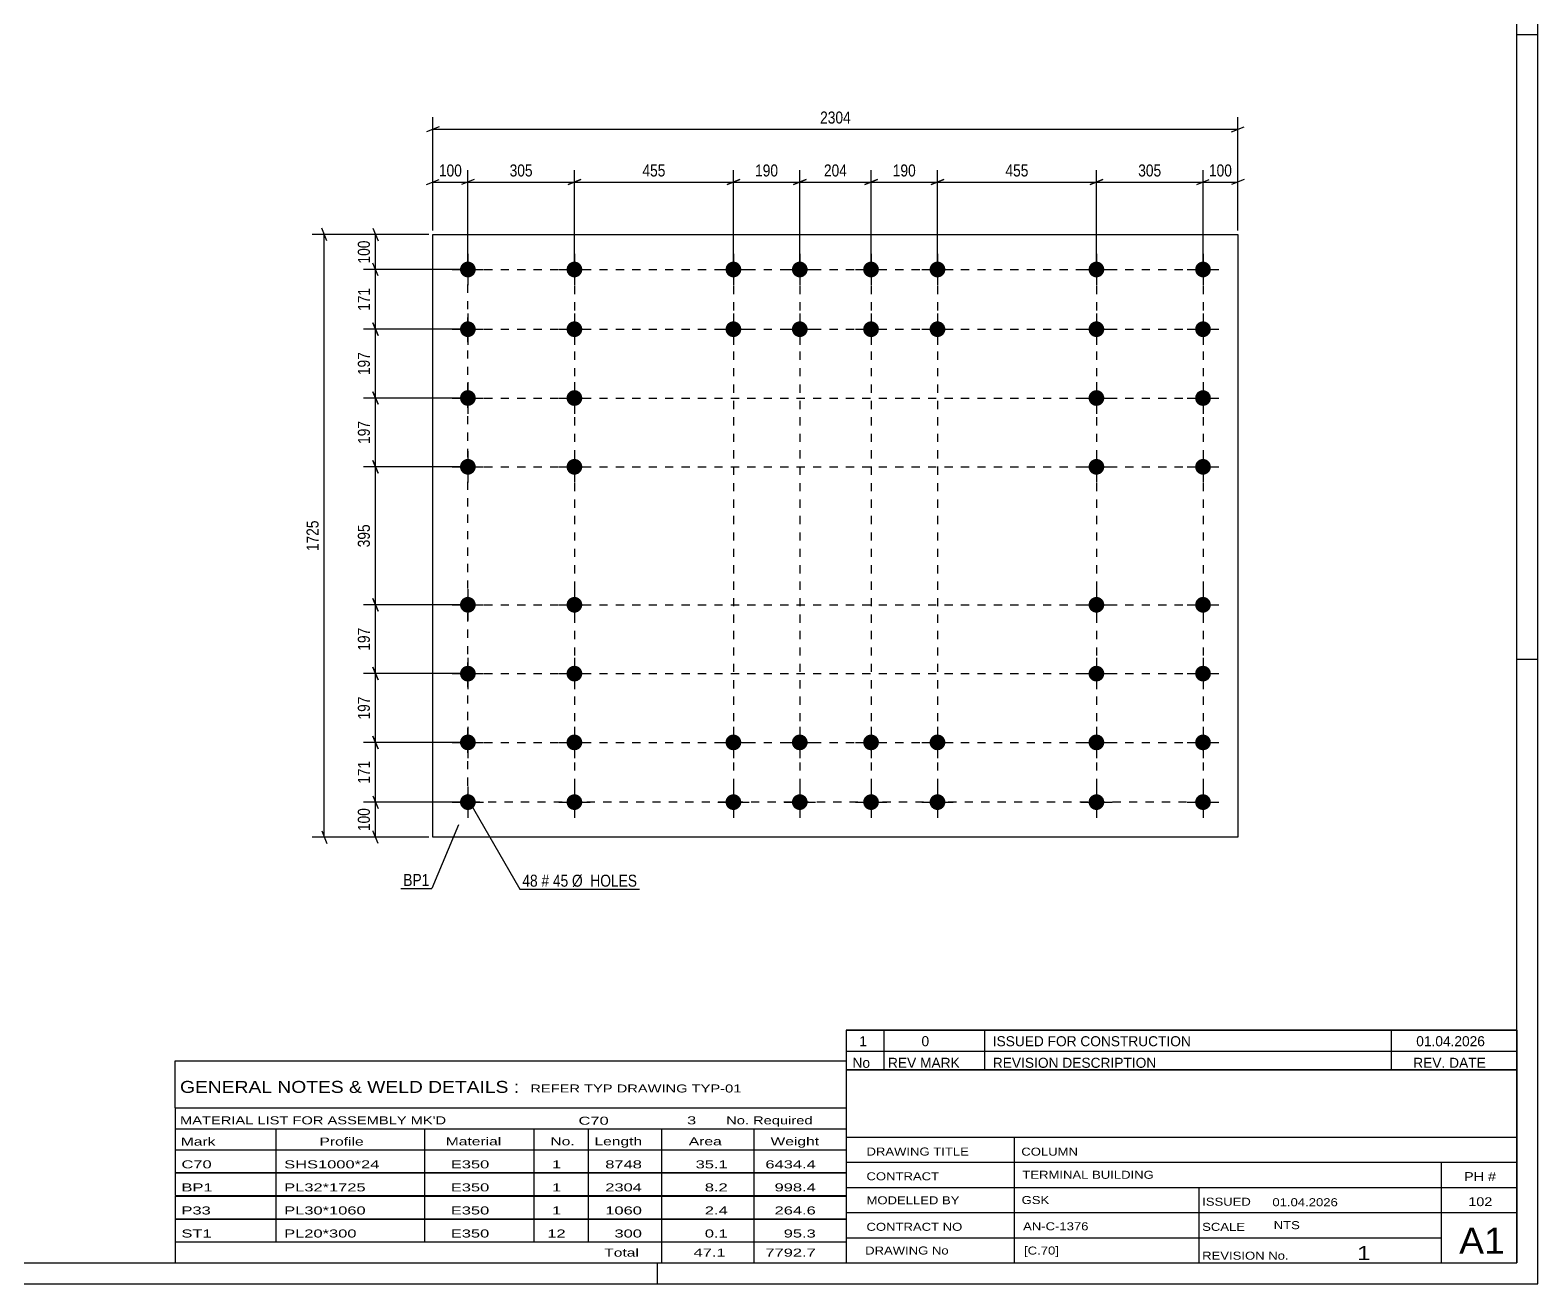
# Model space of a CAD drawing. Header units: millimetres. Extents: x 0 to 841, y 0 to 594.
# Drawn here: x 481.4 to 841, y 0 to 299.1 of the extents above; entities that cross this region are included whole.
import ezdxf

# ---------------------------------------------------------------- set-up
doc = ezdxf.new("R2010")
doc.units = ezdxf.units.MM
doc.linetypes.add('DXK_LINE_DOT2', pattern=[3.9198, 1.9599, -1.9599])
doc.styles.add('Arial Narrow', font='ARIALN.TTF', dxfattribs={"height": 0.2})

# ---------------------------------------------------------------- blocks, each defined once
blk = doc.blocks.new('Unknown-729378382-1129')
at = {"color": 5, "linetype": 'Continuous'}
for p, q in [((841, 0), (841, 594)), ((836, 5), (836, 589)), ((841, 298), (836, 298)), ((841, 149), (836, 149)), ((5, 5), (836, 5)), ((631, 0), (631, 5)), ((0, 0), (841, 0))]:
    blk.add_line(p, q, dxfattribs=at)
blk = doc.blocks.new('Bolt-729378382-2200 - 2166')
at = {"linetype": 'Continuous'}
for points in [[(585.81, 243.89, -1), (585.81, 240.14, -1)], [(611.22, 243.89, -1), (611.22, 240.14, -1)], [(649.14, 243.89, -1), (649.14, 240.14, -1)], [(664.97, 243.89, -1), (664.97, 240.14, -1)], [(681.97, 243.89, -1), (681.97, 240.14, -1)], [(697.81, 243.89, -1), (697.81, 240.14, -1)], [(735.72, 243.89, -1), (735.72, 240.14, -1)], [(761.14, 243.89, -1), (761.14, 240.14, -1)], [(585.81, 229.64, -1), (585.81, 225.89, -1)], [(611.22, 229.64, -1), (611.22, 225.89, -1)], [(649.14, 229.64, -1), (649.14, 225.89, -1)], [(664.97, 229.64, -1), (664.97, 225.89, -1)], [(681.97, 229.64, -1), (681.97, 225.89, -1)], [(697.81, 229.64, -1), (697.81, 225.89, -1)], [(735.72, 229.64, -1), (735.72, 225.89, -1)], [(761.14, 229.64, -1), (761.14, 225.89, -1)], [(585.81, 213.22, -1), (585.81, 209.47, -1)], [(611.22, 213.22, -1), (611.22, 209.47, -1)], [(735.72, 213.22, -1), (735.72, 209.47, -1)], [(761.14, 213.22, -1), (761.14, 209.47, -1)], [(585.81, 196.81, -1), (585.81, 193.06, -1)], [(611.22, 196.81, -1), (611.22, 193.06, -1)], [(735.72, 196.81, -1), (735.72, 193.06, -1)], [(761.14, 196.81, -1), (761.14, 193.06, -1)], [(585.81, 163.89, -1), (585.81, 160.14, -1)], [(611.22, 163.89, -1), (611.22, 160.14, -1)], [(735.72, 163.89, -1), (735.72, 160.14, -1)], [(761.14, 163.89, -1), (761.14, 160.14, -1)], [(585.81, 147.47, -1), (585.81, 143.72, -1)], [(611.22, 147.47, -1), (611.22, 143.72, -1)], [(735.72, 147.47, -1), (735.72, 143.72, -1)], [(761.14, 147.47, -1), (761.14, 143.72, -1)], [(585.81, 131.06, -1), (585.81, 127.31, -1)], [(611.22, 131.06, -1), (611.22, 127.31, -1)], [(649.14, 131.06, -1), (649.14, 127.31, -1)], [(664.97, 131.06, -1), (664.97, 127.31, -1)], [(681.97, 131.06, -1), (681.97, 127.31, -1)], [(697.81, 131.06, -1), (697.81, 127.31, -1)], [(735.72, 131.06, -1), (735.72, 127.31, -1)], [(761.14, 131.06, -1), (761.14, 127.31, -1)], [(585.81, 116.81, -1), (585.81, 113.06, -1)], [(611.22, 116.81, -1), (611.22, 113.06, -1)], [(649.14, 116.81, -1), (649.14, 113.06, -1)], [(664.97, 116.81, -1), (664.97, 113.06, -1)], [(681.97, 116.81, -1), (681.97, 113.06, -1)], [(697.81, 116.81, -1), (697.81, 113.06, -1)], [(735.72, 116.81, -1), (735.72, 113.06, -1)], [(761.14, 116.81, -1), (761.14, 113.06, -1)]]:
    blk.add_hatch(color=1, dxfattribs=at).paths.add_polyline_path(points)
at = {"color": 1, "linetype": 'Continuous'}
for p, q in [((585.81, 245.77), (585.81, 238.27)), ((611.22, 245.77), (611.22, 238.27)), ((649.14, 245.77), (649.14, 238.27)), ((664.97, 245.77), (664.97, 238.27)), ((681.97, 245.77), (681.97, 238.27)), ((697.81, 245.77), (697.81, 238.27)), ((735.72, 245.77), (735.72, 238.27)), ((761.14, 245.77), (761.14, 238.27)), ((582.06, 242.02), (589.56, 242.02)), ((607.47, 242.02), (614.97, 242.02)), ((645.39, 242.02), (652.89, 242.02)), ((661.22, 242.02), (668.72, 242.02)), ((678.22, 242.02), (685.72, 242.02)), ((694.06, 242.02), (701.56, 242.02)), ((731.97, 242.02), (739.47, 242.02)), ((757.39, 242.02), (764.89, 242.02)), ((585.81, 231.52), (585.81, 224.02)), ((611.22, 231.52), (611.22, 224.02)), ((649.14, 231.52), (649.14, 224.02)), ((664.97, 231.52), (664.97, 224.02)), ((681.97, 231.52), (681.97, 224.02)), ((697.81, 231.52), (697.81, 224.02)), ((735.72, 231.52), (735.72, 224.02)), ((761.14, 231.52), (761.14, 224.02)), ((582.06, 227.77), (589.56, 227.77)), ((607.47, 227.77), (614.97, 227.77)), ((645.39, 227.77), (652.89, 227.77)), ((661.22, 227.77), (668.72, 227.77)), ((678.22, 227.77), (685.72, 227.77)), ((694.06, 227.77), (701.56, 227.77)), ((731.97, 227.77), (739.47, 227.77)), ((757.39, 227.77), (764.89, 227.77)), ((585.81, 215.1), (585.81, 207.6)), ((611.22, 215.1), (611.22, 207.6)), ((735.72, 215.1), (735.72, 207.6)), ((761.14, 215.1), (761.14, 207.6)), ((582.06, 211.35), (589.56, 211.35)), ((607.47, 211.35), (614.97, 211.35)), ((731.97, 211.35), (739.47, 211.35)), ((757.39, 211.35), (764.89, 211.35)), ((585.81, 198.68), (585.81, 191.18)), ((611.22, 198.68), (611.22, 191.18)), ((735.72, 198.68), (735.72, 191.18)), ((761.14, 198.68), (761.14, 191.18)), ((582.06, 194.93), (589.56, 194.93)), ((607.47, 194.93), (614.97, 194.93)), ((731.97, 194.93), (739.47, 194.93)), ((757.39, 194.93), (764.89, 194.93)), ((585.81, 165.77), (585.81, 158.27)), ((611.22, 165.77), (611.22, 158.27)), ((735.72, 165.77), (735.72, 158.27)), ((761.14, 165.77), (761.14, 158.27)), ((582.06, 162.02), (589.56, 162.02)), ((607.47, 162.02), (614.97, 162.02)), ((731.97, 162.02), (739.47, 162.02)), ((757.39, 162.02), (764.89, 162.02)), ((585.81, 149.35), (585.81, 141.85)), ((611.22, 149.35), (611.22, 141.85)), ((735.72, 149.35), (735.72, 141.85)), ((761.14, 149.35), (761.14, 141.85)), ((582.06, 145.6), (589.56, 145.6)), ((607.47, 145.6), (614.97, 145.6)), ((731.97, 145.6), (739.47, 145.6)), ((757.39, 145.6), (764.89, 145.6)), ((585.81, 132.93), (585.81, 125.43)), ((611.22, 132.93), (611.22, 125.43)), ((649.14, 132.93), (649.14, 125.43)), ((664.97, 132.93), (664.97, 125.43)), ((681.97, 132.93), (681.97, 125.43)), ((697.81, 132.93), (697.81, 125.43)), ((735.72, 132.93), (735.72, 125.43)), ((761.14, 132.93), (761.14, 125.43)), ((582.06, 129.18), (589.56, 129.18)), ((607.47, 129.18), (614.97, 129.18)), ((645.39, 129.18), (652.89, 129.18)), ((661.22, 129.18), (668.72, 129.18)), ((678.22, 129.18), (685.72, 129.18)), ((694.06, 129.18), (701.56, 129.18)), ((731.97, 129.18), (739.47, 129.18)), ((757.39, 129.18), (764.89, 129.18)), ((585.81, 118.68), (585.81, 111.18)), ((611.22, 118.68), (611.22, 111.18)), ((649.14, 118.68), (649.14, 111.18)), ((664.97, 118.68), (664.97, 111.18)), ((681.97, 118.68), (681.97, 111.18)), ((697.81, 118.68), (697.81, 111.18)), ((735.72, 118.68), (735.72, 111.18)), ((761.14, 118.68), (761.14, 111.18)), ((582.06, 114.93), (589.56, 114.93)), ((607.47, 114.93), (614.97, 114.93)), ((645.39, 114.93), (652.89, 114.93)), ((661.22, 114.93), (668.72, 114.93)), ((678.22, 114.93), (685.72, 114.93)), ((694.06, 114.93), (701.56, 114.93)), ((731.97, 114.93), (739.47, 114.93)), ((757.39, 114.93), (764.89, 114.93))]:
    blk.add_line(p, q, dxfattribs=at)
blk = doc.blocks.new('Part-729378382-2205 - 2166')
at = {"color": 2, "linetype": 'Continuous'}
for p, q in [((577.47, 106.6), (577.47, 250.35)), ((577.47, 250.35), (769.47, 250.35)), ((769.47, 250.35), (769.47, 106.6)), ((769.47, 106.6), (577.47, 106.6))]:
    blk.add_line(p, q, dxfattribs=at)
blk = doc.blocks.new('Rectangle-729378382-2310 - 2166')
at = {"color": 1, "linetype": 'DXK_LINE_DOT2'}
blk.add_lwpolyline([(585.81, 242.02), (761.14, 242.02), (761.14, 114.93), (585.81, 114.93), (585.81, 242.02)], close=True, dxfattribs=at)
blk = doc.blocks.new('Line-729378382-2298 - 2166')
at = {"color": 1, "linetype": 'DXK_LINE_DOT2'}
blk.add_line((585.81, 227.77), (761.14, 227.77), dxfattribs=at)
blk = doc.blocks.new('Line-729378382-2299 - 2166')
at = {"color": 1, "linetype": 'DXK_LINE_DOT2'}
blk.add_line((585.81, 211.35), (761.14, 211.35), dxfattribs=at)
blk = doc.blocks.new('Line-729378382-2300 - 2166')
at = {"color": 1, "linetype": 'DXK_LINE_DOT2'}
blk.add_line((585.81, 194.93), (761.14, 194.93), dxfattribs=at)
blk = doc.blocks.new('Line-729378382-2301 - 2166')
at = {"color": 1, "linetype": 'DXK_LINE_DOT2'}
blk.add_line((585.81, 162.02), (761.14, 162.02), dxfattribs=at)
blk = doc.blocks.new('Line-729378382-2302 - 2166')
at = {"color": 1, "linetype": 'DXK_LINE_DOT2'}
blk.add_line((585.81, 145.6), (761.14, 145.6), dxfattribs=at)
blk = doc.blocks.new('Line-729378382-2303 - 2166')
at = {"color": 1, "linetype": 'DXK_LINE_DOT2'}
blk.add_line((585.81, 129.18), (761.14, 129.18), dxfattribs=at)
blk = doc.blocks.new('Line-729378382-2304 - 2166')
at = {"color": 1, "linetype": 'DXK_LINE_DOT2'}
blk.add_line((611.22, 242.02), (611.22, 114.93), dxfattribs=at)
blk = doc.blocks.new('Line-729378382-2305 - 2166')
at = {"color": 1, "linetype": 'DXK_LINE_DOT2'}
blk.add_line((649.14, 242.02), (649.14, 114.93), dxfattribs=at)
blk = doc.blocks.new('Line-729378382-2306 - 2166')
at = {"color": 1, "linetype": 'DXK_LINE_DOT2'}
blk.add_line((664.97, 242.02), (664.97, 114.93), dxfattribs=at)
blk = doc.blocks.new('Line-729378382-2307 - 2166')
at = {"color": 1, "linetype": 'DXK_LINE_DOT2'}
blk.add_line((681.97, 242.02), (681.97, 114.93), dxfattribs=at)
blk = doc.blocks.new('Line-729378382-2308 - 2166')
at = {"color": 1, "linetype": 'DXK_LINE_DOT2'}
blk.add_line((697.81, 242.02), (697.81, 114.93), dxfattribs=at)
blk = doc.blocks.new('Line-729378382-2309 - 2166')
at = {"color": 1, "linetype": 'DXK_LINE_DOT2'}
blk.add_line((735.72, 242.02), (735.72, 114.93), dxfattribs=at)
blk = doc.blocks.new('StraightDimension-729378382-3567 - 2166')
at = {"color": 7, "linetype": 'Continuous'}
for p, q in [((587.31, 263.46), (584.31, 262.26)), ((585.81, 243.02), (585.81, 265.71)), ((585.81, 262.86), (611.22, 262.86)), ((609.72, 262.26), (612.72, 263.46)), ((611.22, 243.02), (611.22, 265.71))]:
    blk.add_line(p, q, dxfattribs=at)
at = {"color": 0}
blk.add_wipeout([(601.86, 263.61), (601.86, 267.81), (595.17, 267.81), (595.17, 263.61)], dxfattribs=at)
at = {"color": 3, "style": 'Arial Narrow'}
blk.add_text('305', height=2.863, dxfattribs=at).set_placement((595.77, 264.21))
blk = doc.blocks.new('StraightDimension-729378382-3571 - 2166')
at = {"color": 7, "linetype": 'Continuous'}
for p, q in [((650.64, 263.46), (647.64, 262.26)), ((649.14, 243.02), (649.14, 265.71)), ((649.14, 262.86), (664.97, 262.86)), ((663.47, 262.26), (666.47, 263.46)), ((664.97, 243.02), (664.97, 265.71))]:
    blk.add_line(p, q, dxfattribs=at)
at = {"color": 0}
blk.add_wipeout([(660.4, 263.61), (660.4, 267.81), (653.71, 267.81), (653.71, 263.61)], dxfattribs=at)
at = {"color": 3, "style": 'Arial Narrow'}
blk.add_text('190', height=2.863, dxfattribs=at).set_placement((654.31, 264.21))
blk = doc.blocks.new('StraightDimension-729378382-2264 - 2166')
at = {"color": 7, "linetype": 'Continuous'}
for p, q in [((563.18, 116.43), (564.38, 113.43)), ((584.81, 114.93), (560.93, 114.93)), ((563.78, 106.6), (563.78, 114.93)), ((564.38, 105.1), (563.18, 108.1)), ((576.47, 106.6), (560.93, 106.6))]:
    blk.add_line(p, q, dxfattribs=at)
at = {"color": 0}
blk.add_wipeout([(563.03, 114.11), (558.83, 114.11), (558.83, 107.42), (563.03, 107.42)], dxfattribs=at)
at = {"color": 3, "style": 'Arial Narrow'}
blk.add_text('100', height=2.863, rotation=90.0002, dxfattribs=at).set_placement((562.43, 108.02))
blk = doc.blocks.new('StraightDimension-729378382-3603 - 2166')
at = {"color": 7, "linetype": 'Continuous'}
for p, q in [((584.81, 162.02), (560.93, 162.02)), ((564.38, 160.52), (563.18, 163.52)), ((563.78, 145.6), (563.78, 162.02)), ((584.81, 145.6), (560.93, 145.6)), ((563.18, 147.1), (564.38, 144.1))]:
    blk.add_line(p, q, dxfattribs=at)
at = {"color": 0}
blk.add_wipeout([(563.03, 157.15), (558.83, 157.15), (558.83, 150.46), (563.03, 150.46)], dxfattribs=at)
at = {"color": 3, "style": 'Arial Narrow'}
blk.add_text('197', height=2.863, rotation=90.0002, dxfattribs=at).set_placement((562.43, 151.06))
blk = doc.blocks.new('StraightDimension-729378382-3575 - 2166')
at = {"color": 7, "linetype": 'Continuous'}
for p, q in [((683.47, 263.46), (680.47, 262.26)), ((681.97, 243.02), (681.97, 265.71)), ((681.97, 262.86), (697.81, 262.86)), ((696.31, 262.26), (699.31, 263.46)), ((697.81, 243.02), (697.81, 265.71))]:
    blk.add_line(p, q, dxfattribs=at)
at = {"color": 0}
blk.add_wipeout([(693.23, 263.61), (693.23, 267.81), (686.55, 267.81), (686.55, 263.61)], dxfattribs=at)
at = {"color": 3, "style": 'Arial Narrow'}
blk.add_text('190', height=2.863, dxfattribs=at).set_placement((687.15, 264.21))
blk = doc.blocks.new('StraightDimension-729378382-2253 - 2166')
at = {"color": 7, "linetype": 'Continuous'}
for p, q in [((552.14, 248.85), (550.94, 251.85)), ((576.47, 250.35), (548.69, 250.35)), ((551.54, 106.6), (551.54, 250.35)), ((550.94, 108.1), (552.14, 105.1)), ((576.47, 106.6), (548.69, 106.6))]:
    blk.add_line(p, q, dxfattribs=at)
at = {"color": 0}
blk.add_wipeout([(550.79, 182.73), (546.59, 182.73), (546.59, 174.22), (550.79, 174.22)], dxfattribs=at)
at = {"color": 3, "style": 'Arial Narrow'}
blk.add_text('1725', height=2.863, rotation=90.0002, dxfattribs=at).set_placement((550.19, 174.82))
blk = doc.blocks.new('StraightDimension-729378382-2207 - 2166')
at = {"color": 7, "linetype": 'Continuous'}
for p, q in [((577.47, 251.35), (577.47, 278.34)), ((769.47, 251.35), (769.47, 278.34)), ((578.97, 276.09), (575.97, 274.89)), ((577.47, 275.49), (769.47, 275.49)), ((767.97, 274.89), (770.97, 276.09))]:
    blk.add_line(p, q, dxfattribs=at)
at = {"color": 0}
blk.add_wipeout([(677.73, 276.24), (677.73, 280.44), (669.22, 280.44), (669.22, 276.24)], dxfattribs=at)
at = {"color": 3, "style": 'Arial Narrow'}
blk.add_text('2304', height=2.863, dxfattribs=at).set_placement((669.82, 276.84))
blk = doc.blocks.new('StraightDimension-729378382-2218 - 2166')
at = {"color": 7, "linetype": 'Continuous'}
for p, q in [((575.97, 262.26), (578.97, 263.46)), ((577.47, 251.35), (577.47, 265.71)), ((577.47, 262.86), (585.81, 262.86)), ((587.31, 263.46), (584.31, 262.26)), ((585.81, 243.02), (585.81, 265.71))]:
    blk.add_line(p, q, dxfattribs=at)
at = {"color": 0}
blk.add_wipeout([(584.98, 263.61), (584.98, 267.81), (578.3, 267.81), (578.3, 263.61)], dxfattribs=at)
at = {"color": 3, "style": 'Arial Narrow'}
blk.add_text('100', height=2.863, dxfattribs=at).set_placement((578.9, 264.21))
blk = doc.blocks.new('StraightDimension-729378382-2242 - 2166')
at = {"color": 7, "linetype": 'Continuous'}
for p, q in [((759.64, 262.26), (762.64, 263.46)), ((761.14, 243.02), (761.14, 265.71)), ((761.14, 262.86), (769.47, 262.86)), ((770.97, 263.46), (767.97, 262.26)), ((769.47, 251.35), (769.47, 265.71))]:
    blk.add_line(p, q, dxfattribs=at)
at = {"color": 0}
blk.add_wipeout([(768.65, 263.61), (768.65, 267.81), (761.96, 267.81), (761.96, 263.61)], dxfattribs=at)
at = {"color": 3, "style": 'Arial Narrow'}
blk.add_text('100', height=2.863, dxfattribs=at).set_placement((762.56, 264.21))
blk = doc.blocks.new('StraightDimension-729378382-2288 - 2166')
at = {"color": 7, "linetype": 'Continuous'}
for p, q in [((563.18, 251.85), (564.38, 248.85)), ((576.47, 250.35), (560.93, 250.35)), ((563.78, 242.02), (563.78, 250.35)), ((584.81, 242.02), (560.93, 242.02)), ((564.38, 240.52), (563.18, 243.52))]:
    blk.add_line(p, q, dxfattribs=at)
at = {"color": 0}
blk.add_wipeout([(563.03, 249.52), (558.83, 249.52), (558.83, 242.84), (563.03, 242.84)], dxfattribs=at)
at = {"color": 3, "style": 'Arial Narrow'}
blk.add_text('100', height=2.863, rotation=90.0002, dxfattribs=at).set_placement((562.43, 243.44))
blk = doc.blocks.new('StraightDimension-729378382-3569 - 2166')
at = {"color": 7, "linetype": 'Continuous'}
for p, q in [((612.72, 263.46), (609.72, 262.26)), ((611.22, 243.02), (611.22, 265.71)), ((611.22, 262.86), (649.14, 262.86)), ((647.64, 262.26), (650.64, 263.46)), ((649.14, 243.02), (649.14, 265.71))]:
    blk.add_line(p, q, dxfattribs=at)
at = {"color": 0}
blk.add_wipeout([(633.52, 263.61), (633.52, 267.81), (626.84, 267.81), (626.84, 263.61)], dxfattribs=at)
at = {"color": 3, "style": 'Arial Narrow'}
blk.add_text('455', height=2.863, dxfattribs=at).set_placement((627.44, 264.21))
blk = doc.blocks.new('StraightDimension-729378382-3573 - 2166')
at = {"color": 7, "linetype": 'Continuous'}
for p, q in [((666.47, 263.46), (663.47, 262.26)), ((664.97, 243.02), (664.97, 265.71)), ((664.97, 262.86), (681.97, 262.86)), ((680.47, 262.26), (683.47, 263.46)), ((681.97, 243.02), (681.97, 265.71))]:
    blk.add_line(p, q, dxfattribs=at)
at = {"color": 0}
blk.add_wipeout([(676.81, 263.61), (676.81, 267.81), (670.13, 267.81), (670.13, 263.61)], dxfattribs=at)
at = {"color": 3, "style": 'Arial Narrow'}
blk.add_text('204', height=2.863, dxfattribs=at).set_placement((670.73, 264.21))
blk = doc.blocks.new('StraightDimension-729378382-3577 - 2166')
at = {"color": 7, "linetype": 'Continuous'}
for p, q in [((699.31, 263.46), (696.31, 262.26)), ((697.81, 243.02), (697.81, 265.71)), ((697.81, 262.86), (735.72, 262.86)), ((734.22, 262.26), (737.22, 263.46)), ((735.72, 243.02), (735.72, 265.71))]:
    blk.add_line(p, q, dxfattribs=at)
at = {"color": 0}
blk.add_wipeout([(720.11, 263.61), (720.11, 267.81), (713.42, 267.81), (713.42, 263.61)], dxfattribs=at)
at = {"color": 3, "style": 'Arial Narrow'}
blk.add_text('455', height=2.863, dxfattribs=at).set_placement((714.02, 264.21))
blk = doc.blocks.new('StraightDimension-729378382-3579 - 2166')
at = {"color": 7, "linetype": 'Continuous'}
for p, q in [((737.22, 263.46), (734.22, 262.26)), ((735.72, 243.02), (735.72, 265.71)), ((735.72, 262.86), (761.14, 262.86)), ((759.64, 262.26), (762.64, 263.46)), ((761.14, 243.02), (761.14, 265.71))]:
    blk.add_line(p, q, dxfattribs=at)
at = {"color": 0}
blk.add_wipeout([(751.77, 263.61), (751.77, 267.81), (745.09, 267.81), (745.09, 263.61)], dxfattribs=at)
at = {"color": 3, "style": 'Arial Narrow'}
blk.add_text('305', height=2.863, dxfattribs=at).set_placement((745.69, 264.21))
blk = doc.blocks.new('StraightDimension-729378382-3599 - 2166')
at = {"color": 7, "linetype": 'Continuous'}
for p, q in [((564.38, 127.68), (563.18, 130.68)), ((584.81, 129.18), (560.93, 129.18)), ((563.78, 114.93), (563.78, 129.18)), ((563.18, 116.43), (564.38, 113.43)), ((584.81, 114.93), (560.93, 114.93))]:
    blk.add_line(p, q, dxfattribs=at)
at = {"color": 0}
blk.add_wipeout([(563.03, 125.4), (558.83, 125.4), (558.83, 118.71), (563.03, 118.71)], dxfattribs=at)
at = {"color": 3, "style": 'Arial Narrow'}
blk.add_text('171', height=2.863, rotation=90.0002, dxfattribs=at).set_placement((562.43, 119.31))
blk = doc.blocks.new('StraightDimension-729378382-3601 - 2166')
at = {"color": 7, "linetype": 'Continuous'}
for p, q in [((584.81, 145.6), (560.93, 145.6)), ((564.38, 144.1), (563.18, 147.1)), ((563.78, 129.18), (563.78, 145.6)), ((563.18, 130.68), (564.38, 127.68)), ((584.81, 129.18), (560.93, 129.18))]:
    blk.add_line(p, q, dxfattribs=at)
at = {"color": 0}
blk.add_wipeout([(563.03, 140.73), (558.83, 140.73), (558.83, 134.05), (563.03, 134.05)], dxfattribs=at)
at = {"color": 3, "style": 'Arial Narrow'}
blk.add_text('197', height=2.863, rotation=90.0002, dxfattribs=at).set_placement((562.43, 134.65))
blk = doc.blocks.new('StraightDimension-729378382-3605 - 2166')
at = {"color": 7, "linetype": 'Continuous'}
for p, q in [((584.81, 194.93), (560.93, 194.93)), ((564.38, 193.43), (563.18, 196.43)), ((563.78, 162.02), (563.78, 194.93)), ((584.81, 162.02), (560.93, 162.02)), ((563.18, 163.52), (564.38, 160.52))]:
    blk.add_line(p, q, dxfattribs=at)
at = {"color": 0}
blk.add_wipeout([(563.03, 181.82), (558.83, 181.82), (558.83, 175.13), (563.03, 175.13)], dxfattribs=at)
at = {"color": 3, "style": 'Arial Narrow'}
blk.add_text('395', height=2.863, rotation=90.0002, dxfattribs=at).set_placement((562.43, 175.73))
blk = doc.blocks.new('StraightDimension-729378382-3607 - 2166')
at = {"color": 7, "linetype": 'Continuous'}
for p, q in [((564.38, 209.85), (563.18, 212.85)), ((584.81, 211.35), (560.93, 211.35)), ((563.78, 194.93), (563.78, 211.35)), ((584.81, 194.93), (560.93, 194.93)), ((563.18, 196.43), (564.38, 193.43))]:
    blk.add_line(p, q, dxfattribs=at)
at = {"color": 0}
blk.add_wipeout([(563.03, 206.48), (558.83, 206.48), (558.83, 199.8), (563.03, 199.8)], dxfattribs=at)
at = {"color": 3, "style": 'Arial Narrow'}
blk.add_text('197', height=2.863, rotation=90.0002, dxfattribs=at).set_placement((562.43, 200.4))
blk = doc.blocks.new('StraightDimension-729378382-3609 - 2166')
at = {"color": 7, "linetype": 'Continuous'}
for p, q in [((584.81, 227.77), (560.93, 227.77)), ((564.38, 226.27), (563.18, 229.27)), ((563.78, 211.35), (563.78, 227.77)), ((563.18, 212.85), (564.38, 209.85)), ((584.81, 211.35), (560.93, 211.35))]:
    blk.add_line(p, q, dxfattribs=at)
at = {"color": 0}
blk.add_wipeout([(563.03, 222.9), (558.83, 222.9), (558.83, 216.21), (563.03, 216.21)], dxfattribs=at)
at = {"color": 3, "style": 'Arial Narrow'}
blk.add_text('197', height=2.863, rotation=90.0002, dxfattribs=at).set_placement((562.43, 216.81))
blk = doc.blocks.new('StraightDimension-729378382-3611 - 2166')
at = {"color": 7, "linetype": 'Continuous'}
for p, q in [((584.81, 242.02), (560.93, 242.02)), ((564.38, 240.52), (563.18, 243.52)), ((563.78, 227.77), (563.78, 242.02)), ((584.81, 227.77), (560.93, 227.77)), ((563.18, 229.27), (564.38, 226.27))]:
    blk.add_line(p, q, dxfattribs=at)
at = {"color": 0}
blk.add_wipeout([(563.03, 238.23), (558.83, 238.23), (558.83, 231.55), (563.03, 231.55)], dxfattribs=at)
at = {"color": 3, "style": 'Arial Narrow'}
blk.add_text('171', height=2.863, rotation=90.0002, dxfattribs=at).set_placement((562.43, 232.15))
blk = doc.blocks.new('Unknown-729378382-7736')
at = {"color": 7, "linetype": 'Continuous'}
for p, q in [((676, 51.05), (676, 5)), ((676, 51.05), (836, 51.05)), ((836, 51), (836, 5)), ((676, 35), (836, 35)), ((716.14, 35), (716.14, 5)), ((676, 29), (836, 29)), ((818, 5.05), (818, 29.05)), ((676, 23), (836, 23)), ((760.14, 23), (760.14, 5)), ((676, 17), (836, 17)), ((676, 11), (818, 11)), ((676, 5), (836, 5))]:
    blk.add_line(p, q, dxfattribs=at)
at = {"color": 7, "style": 'Arial Narrow'}
for s, height, width, p in [('DRAWING TITLE', 1.9089, 1.425378, (680.88, 30.61)), ('COLUMN ', 1.909, 1.425378, (717.81, 30.59)), ('CONTRACT', 1.909, 1.425378, (680.88, 24.71)), ('TERMINAL BUILDING', 1.9089, 1.425378, (718.06, 25.07)), ('MODELLED BY', 1.9089, 1.425378, (680.88, 18.98)), ('GSK', 1.909, 1.425378, (717.88, 19.04)), ('ISSUED', 1.909, 1.425378, (760.94, 18.64)), ('01.04.2026', 1.909, 1.425378, (777.69, 18.52)), ('CONTRACT NO', 1.9089, 1.425378, (680.88, 12.66)), ('AN-C-1376', 1.909, 1.425378, (718.23, 12.78)), ('SCALE', 1.909, 1.425378, (760.94, 12.65)), ('A1', 6.204, 1.25, (822.24, 7.2)), ('DRAWING No', 1.909, 1.425378, (680.56, 7)), ('[C.70]', 1.909, 1.425378, (718.46, 6.99)), ('REVISION No.', 1.9089, 1.425378, (760.94, 5.77)), ('1', 3.34, 1.5, (797.91, 5.68))]:
    blk.add_text(s, height=height, dxfattribs=dict(at, width=width)).set_placement(p)
at = {"color": 7, "linetype": 'Continuous', "style": 'Arial Narrow'}
for s, height, width, p in [('PH #', 2.1, 1.42538, (823.4, 24.55)), ('102', 2.1, 1.42538, (824.41, 18.55)), ('NTS', 1.909, 1.425378, (778, 13.05))]:
    blk.add_text(s, height=height, dxfattribs=dict(at, width=width)).set_placement(p)
blk = doc.blocks.new('Unknown-729378382-7737')
at = {"color": 7, "linetype": 'Continuous'}
for p, q in [((516, 53.25), (676, 53.25)), ((516, 42), (516, 53.25)), ((676, 53.25), (676, 42)), ((516, 42), (676, 42)), ((516, 42), (516, 37)), ((676, 42), (676, 37)), ((516, 37), (676, 37)), ((516, 37), (516, 32)), ((540, 37), (540, 32)), ((575.5, 37), (575.5, 32)), ((601.5, 37), (601.5, 32)), ((614.5, 37), (614.5, 32)), ((632, 37), (632, 32)), ((654, 37), (654, 32)), ((676, 37), (676, 32)), ((516, 32), (676, 32)), ((516, 31.95), (516, 26.55)), ((516, 31.95), (676, 31.95)), ((540, 32), (540, 26.5)), ((575.5, 32), (575.5, 26.5)), ((601.5, 32), (601.5, 26.5)), ((614.5, 32), (614.5, 26.5)), ((632, 32), (632, 26.5)), ((654, 32), (654, 26.5)), ((676, 31.95), (676, 26.55)), ((516, 26.55), (676, 26.55)), ((516, 26.45), (516, 21.05)), ((516, 26.45), (676, 26.45)), ((540, 26.5), (540, 21)), ((575.5, 26.5), (575.5, 21)), ((601.5, 26.5), (601.5, 21)), ((614.5, 26.5), (614.5, 21)), ((632, 26.5), (632, 21)), ((654, 26.5), (654, 21)), ((676, 26.45), (676, 21.05)), ((516, 21.05), (676, 21.05)), ((516, 20.95), (516, 15.55)), ((516, 20.95), (676, 20.95)), ((540, 21), (540, 15.5)), ((575.5, 21), (575.5, 15.5)), ((601.5, 21), (601.5, 15.5)), ((614.5, 21), (614.5, 15.5)), ((632, 21), (632, 15.5)), ((654, 21), (654, 15.5)), ((676, 20.95), (676, 15.55)), ((516, 15.55), (676, 15.55)), ((516, 15.45), (516, 10.05)), ((516, 15.45), (676, 15.45)), ((540, 15.5), (540, 10)), ((575.5, 15.5), (575.5, 10)), ((601.5, 15.5), (601.5, 10)), ((614.5, 15.5), (614.5, 10)), ((632, 15.5), (632, 10)), ((654, 15.5), (654, 10)), ((676, 15.45), (676, 10.05)), ((516, 10.05), (676, 10.05)), ((516, 10), (676, 10)), ((516, 10), (516, 5)), ((632, 10), (632, 5)), ((654, 10), (654, 5)), ((676, 10), (676, 5)), ((516, 5), (676, 5))]:
    blk.add_line(p, q, dxfattribs=at)
at = {"color": 7, "style": 'Arial Narrow'}
for s, height, width, p in [('GENERAL NOTES & WELD DETAILS :', 2.8633, 1.4, (517.15, 45.56)), ('REFER TYP DRAWING TYP-01', 1.9089, 1.6, (600.7, 45.66)), ("MATERIAL LIST FOR ASSEMBLY MK'D", 1.9089, 1.6, (517.15, 38.06)), ('C70', 1.909, 1.794707, (612.2, 37.97)), ('3', 1.91, 1.794707, (638.08, 38.06)), ('No. Required', 1.9089, 1.6, (647.41, 38.06)), ('Mark', 1.909, 1.7, (517.34, 33)), ('Profile', 1.909, 1.7, (550.41, 33)), ('Material', 1.909, 1.7, (580.54, 33.06)), ('No.', 1.909, 1.7, (605.5, 33.06)), ('Length', 1.909, 1.7, (616, 33.06)), ('Area', 1.909, 1.7, (638.5, 33.06)), ('Weight', 1.909, 1.7, (658, 33.06))]:
    blk.add_text(s, height=height, dxfattribs=dict(at, width=width)).set_placement(p)
at = {"color": 7, "linetype": 'Continuous', "style": 'Arial Narrow'}
for s, height, width, p in [('C70', 1.909, 1.794707, (517.5, 27.56)), ('SHS1000*24', 1.909, 1.794707, (542, 27.56)), ('E350', 1.909, 1.794707, (581.74, 27.56)), ('1', 1.91, 1.794707, (605.86, 27.56)), ('8748', 1.909, 1.794707, (618.58, 27.56)), ('35.1', 1.909, 1.794707, (640.13, 27.56)), ('6434.4', 1.909, 1.794707, (656.77, 27.56)), ('BP1', 1.909, 1.794707, (517.5, 22.06)), ('PL32*1725', 1.909, 1.794707, (542, 22.06)), ('E350', 1.909, 1.794707, (581.74, 22.06)), ('1', 1.91, 1.794707, (605.86, 22.06)), ('2304', 1.909, 1.794707, (618.58, 22.06)), ('8.2', 1.909, 1.794707, (642.32, 22.06)), ('998.4', 1.909, 1.794707, (658.96, 22.06)), ('P33', 1.909, 1.794707, (517.5, 16.56)), ('PL30*1060', 1.909, 1.794707, (542, 16.56)), ('E350', 1.909, 1.794707, (581.74, 16.56)), ('1', 1.91, 1.794707, (605.86, 16.56)), ('1060', 1.909, 1.794707, (618.58, 16.56)), ('2.4', 1.909, 1.794707, (642.32, 16.56)), ('264.6', 1.909, 1.794707, (658.96, 16.56)), ('ST1', 1.909, 1.794707, (517.5, 11.06)), ('PL20*300', 1.909, 1.794707, (542, 11.06)), ('E350', 1.909, 1.794707, (581.74, 11.06)), ('12', 1.909, 1.794707, (604.76, 11.06)), ('300', 1.909, 1.794707, (620.77, 11.06)), ('0.1', 1.909, 1.794707, (642.32, 11.06)), ('95.3', 1.909, 1.794707, (661.14, 11.06)), ('Total', 1.909, 1.7, (618.33, 6.5)), ('47.1', 1.909, 1.794707, (639.64, 6.5)), ('7792.7', 1.909, 1.794707, (656.77, 6.5))]:
    blk.add_text(s, height=height, dxfattribs=dict(at, width=width)).set_placement(p)
blk = doc.blocks.new('Unknown-729378382-7739')
at = {"color": 7, "linetype": 'Continuous'}
for p, q in [((676, 60.55), (836, 60.55)), ((836, 60.55), (676, 60.55)), ((676, 60.55), (676, 55.55)), ((685, 60.55), (685, 55.55)), ((709, 60.55), (709, 55.55)), ((806, 60.55), (806, 55.55)), ((836, 60.55), (836, 55.55)), ((676, 55.55), (836, 55.55)), ((676, 55.55), (676, 51.05)), ((676, 55.55), (836, 55.55)), ((685, 55.55), (685, 51.05)), ((709, 55.55), (709, 51.05)), ((806, 55.55), (806, 51.05)), ((836, 55.55), (836, 51.05)), ((836, 51.05), (676, 51.05))]:
    blk.add_line(p, q, dxfattribs=at)
at = {"color": 7, "linetype": 'Continuous', "style": 'Arial Narrow'}
for s, height, width, p in [('1', 2.39, 1.196471, (679.16, 56.7)), ('0', 2.39, 1.196471, (694, 56.7)), ('ISSUED FOR CONSTRUCTION', 2.3861, 1.196471, (711, 56.7)), ('01.04.2026', 2.386, 1.196471, (812, 56.7)), ('REVISION DESCRIPTION', 2.3861, 1.2, (711, 51.55)), ('No', 2.386, 1.2, (677.54, 51.55)), ('REV MARK', 2.386, 1.2, (686, 51.55)), ('REV. DATE', 2.386, 1.2, (811.28, 51.55))]:
    blk.add_text(s, height=height, dxfattribs=dict(at, width=width)).set_placement(p)
blk = doc.blocks.new('Mark-729378382-2196 - 2166')
at = {"color": 0}
blk.add_wipeout([(602.46, 94.76), (602.46, 97.76), (598.8, 97.76), (598.8, 94.76)], dxfattribs=at)
blk.add_wipeout([(602.46, 94.76), (602.46, 97.76), (598.8, 97.76), (598.8, 94.76)], dxfattribs=at)
at = {"color": 7, "linetype": 'Continuous'}
blk.add_line((585.99, 115.37), (598.2, 94.16), dxfattribs=at)
at = {"color": 0}
blk.add_wipeout([(605.19, 94.76), (605.19, 97.76), (603.36, 97.76), (603.36, 94.76)], dxfattribs=at)
blk.add_wipeout([(605.19, 94.76), (605.19, 97.76), (603.36, 97.76), (603.36, 94.76)], dxfattribs=at)
at = {"color": 3, "style": 'Arial Narrow'}
blk.add_text('48', height=2.863, dxfattribs=at).set_placement((598.8, 94.76))
at = {"color": 0}
blk.add_wipeout([(609.74, 94.76), (609.74, 97.76), (606.09, 97.76), (606.09, 94.76)], dxfattribs=at)
blk.add_wipeout([(609.74, 94.76), (609.74, 97.76), (606.09, 97.76), (606.09, 94.76)], dxfattribs=at)
at = {"color": 3, "style": 'Arial Narrow'}
blk.add_text('#', height=2.86, dxfattribs=at).set_placement((603.36, 94.76))
at = {"color": 0}
blk.add_wipeout([(626.17, 94.76), (626.17, 97.76), (610.64, 97.76), (610.64, 94.76)], dxfattribs=at)
blk.add_wipeout([(626.17, 94.76), (626.17, 97.76), (610.64, 97.76), (610.64, 94.76)], dxfattribs=at)
at = {"color": 7, "linetype": 'Continuous'}
blk.add_line((598.2, 94.16), (626.77, 94.16), dxfattribs=at)
at = {"color": 3, "style": 'Arial Narrow'}
for s, p in [('45', (606.09, 94.76)), ('Ø  HOLES', (610.64, 94.76))]:
    blk.add_text(s, height=2.863, dxfattribs=at).set_placement(p)
blk = doc.blocks.new('Mark-729378382-2201 - 2166')
at = {"color": 0}
blk.add_wipeout([(576.62, 94.94), (576.62, 97.94), (570.41, 97.94), (570.41, 94.94)], dxfattribs=at)
blk.add_wipeout([(576.62, 94.94), (576.62, 97.94), (570.41, 97.94), (570.41, 94.94)], dxfattribs=at)
at = {"color": 30, "linetype": 'Continuous'}
for p in [(583.57, 109.48), (569.81, 94.34)]:
    blk.add_line(p, (577.22, 94.34), dxfattribs=at)
at = {"color": 3, "style": 'Arial Narrow'}
blk.add_text('BP1', height=2.863, dxfattribs=at).set_placement((570.41, 94.94))

msp = doc.modelspace()

# ---------------------------------------------------------------- block references
for name in ['Unknown-729378382-1129', 'Part-729378382-2205 - 2166', 'Bolt-729378382-2200 - 2166', 'Rectangle-729378382-2310 - 2166', 'Line-729378382-2304 - 2166', 'Line-729378382-2305 - 2166', 'Line-729378382-2306 - 2166', 'Line-729378382-2307 - 2166', 'Line-729378382-2308 - 2166', 'Line-729378382-2309 - 2166', 'Line-729378382-2298 - 2166', 'Line-729378382-2299 - 2166', 'Line-729378382-2300 - 2166', 'Line-729378382-2301 - 2166', 'Line-729378382-2302 - 2166', 'Line-729378382-2303 - 2166', 'Unknown-729378382-7739', 'Unknown-729378382-7737', 'Unknown-729378382-7736']:
    msp.add_blockref(name, (0, 0))

# ---------------------------------------------------------------- next in the draw order: block references
for name in ['StraightDimension-729378382-3567 - 2166', 'StraightDimension-729378382-3571 - 2166', 'StraightDimension-729378382-3575 - 2166', 'StraightDimension-729378382-3603 - 2166', 'StraightDimension-729378382-2264 - 2166']:
    msp.add_blockref(name, (0, 0))

# ---------------------------------------------------------------- next in the draw order: block references
msp.add_blockref('StraightDimension-729378382-2253 - 2166', (0, 0))

# ---------------------------------------------------------------- next in the draw order: block references
for name in ['StraightDimension-729378382-2207 - 2166', 'StraightDimension-729378382-3605 - 2166', 'StraightDimension-729378382-3599 - 2166', 'Mark-729378382-2201 - 2166']:
    msp.add_blockref(name, (0, 0))

# ---------------------------------------------------------------- next in the draw order: block references
for name in ['StraightDimension-729378382-2218 - 2166', 'StraightDimension-729378382-3569 - 2166', 'StraightDimension-729378382-3573 - 2166', 'StraightDimension-729378382-3577 - 2166', 'StraightDimension-729378382-2242 - 2166', 'StraightDimension-729378382-3607 - 2166', 'StraightDimension-729378382-3601 - 2166', 'Mark-729378382-2196 - 2166']:
    msp.add_blockref(name, (0, 0))

# ---------------------------------------------------------------- next in the draw order: block references
for name in ['StraightDimension-729378382-3579 - 2166', 'StraightDimension-729378382-2288 - 2166', 'StraightDimension-729378382-3609 - 2166']:
    msp.add_blockref(name, (0, 0))

# ---------------------------------------------------------------- next in the draw order: block references
msp.add_blockref('StraightDimension-729378382-3611 - 2166', (0, 0))

doc.saveas('drawing.dxf')
